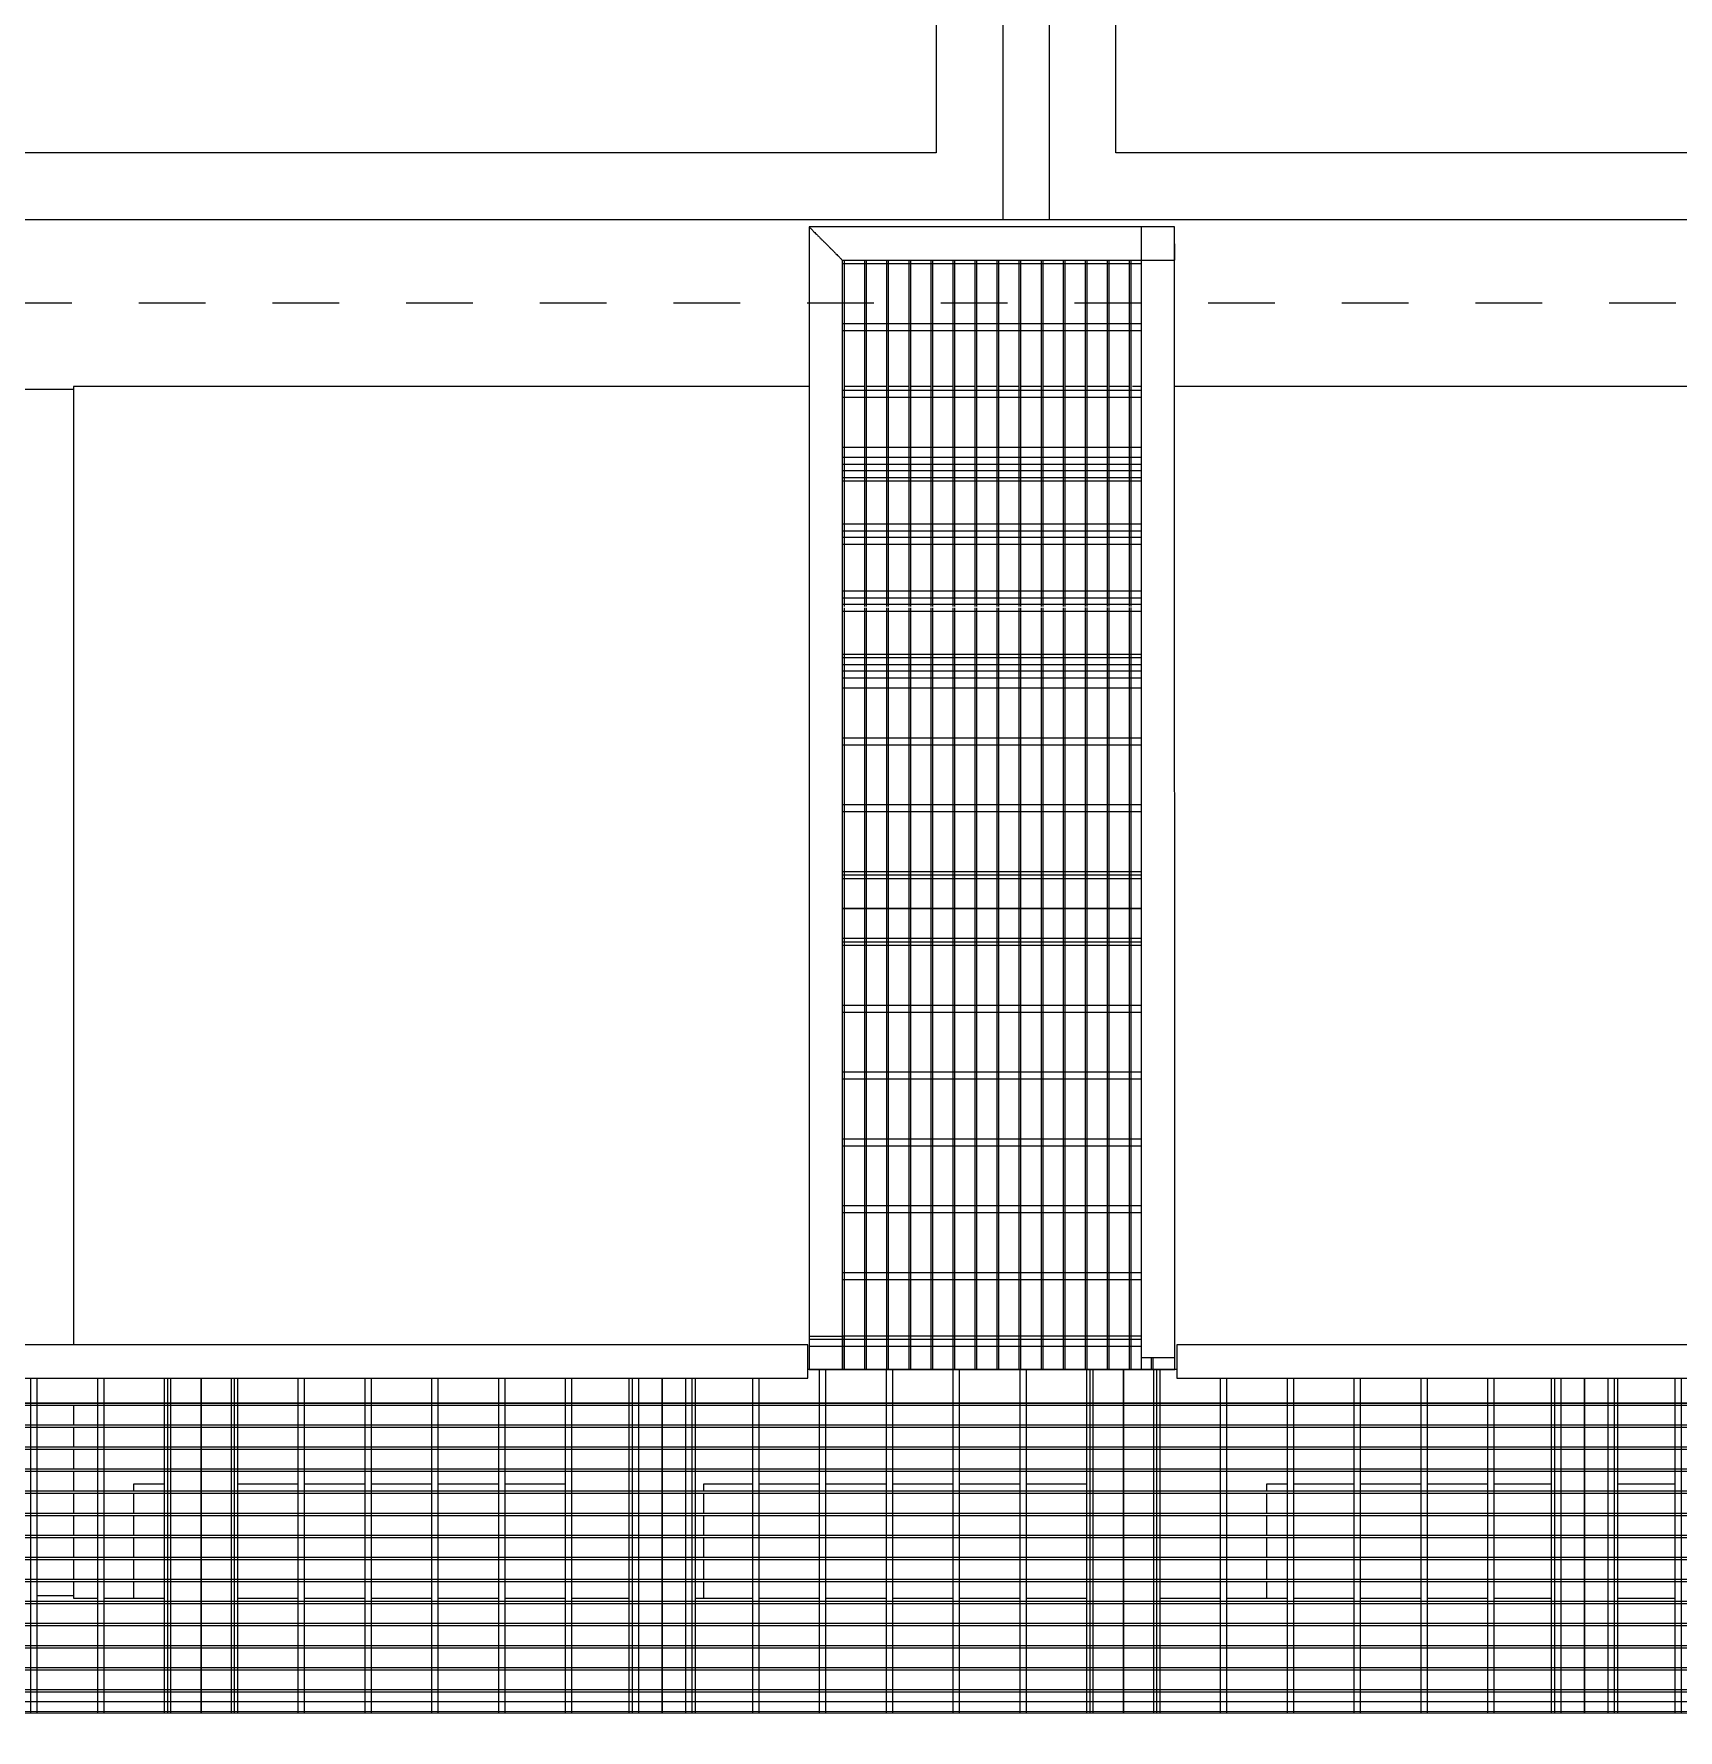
# Model space of a CAD drawing. Header units: metres. Extents: x -43 to 80, y -185 to 8.
# Drawn here: x 38.868 to 41.328, y -134.005 to -131.467 of the extents above; entities that cross this region are included whole.
import ezdxf

# ---------------------------------------------------------------- set-up
doc = ezdxf.new("R2010")
doc.units = ezdxf.units.M
doc.linetypes.add('Grid Line', pattern=[0.022225, 0.0127, -0.003175, 0.003175, -0.003175])
for name, color, linetype, lineweight in [('A-FLOR-HRAL', 7, 'Continuous', 9), ('A-GENM', 7, 'Continuous', 9), ('A-WALL', 7, 'Continuous', 9), ('S-GRID', 7, 'Continuous', 9)]:
    doc.layers.add(name, color=color, linetype=linetype, lineweight=lineweight)

# ---------------------------------------------------------------- blocks, each defined once
blk = doc.blocks.new('M_RVR_Grating - 0_547 x 0_69-V51-N02-ESTANQUE CABECERA')
at = {"layer": 'A-GENM'}
for p, q in [((-0.2235, 0.345), (-0.2609, 0.345)), ((0.2408, 0.345), (-0.2609, 0.345)), ((-0.2235, 0.345), (-0.2235, -0.345)), ((-0.2205, 0.345), (-0.2235, 0.345)), ((-0.2235, -0.345), (-0.2235, 0.345)), ((-0.2205, -0.345), (-0.2205, 0.345)), ((-0.1905, 0.345), (-0.1905, -0.345)), ((-0.1875, 0.345), (-0.1905, 0.345)), ((-0.1875, -0.345), (-0.1875, 0.345)), ((-0.1575, 0.345), (-0.1575, -0.345)), ((-0.1545, 0.345), (-0.1575, 0.345)), ((-0.1545, -0.345), (-0.1545, 0.345)), ((-0.1245, 0.345), (-0.1245, -0.345)), ((-0.1215, 0.345), (-0.1245, 0.345)), ((-0.1215, -0.345), (-0.1215, 0.345)), ((-0.0915, 0.345), (-0.0915, -0.345)), ((-0.0885, 0.345), (-0.0915, 0.345)), ((-0.0885, -0.345), (-0.0885, 0.345)), ((-0.0585, 0.345), (-0.0585, -0.345)), ((-0.0555, 0.345), (-0.0585, 0.345)), ((-0.0555, -0.345), (-0.0555, 0.345)), ((-0.0255, 0.345), (-0.0255, -0.345)), ((-0.0225, 0.345), (-0.0255, 0.345)), ((-0.0225, -0.345), (-0.0225, 0.345)), ((0.0075, 0.345), (0.0075, -0.345)), ((0.0105, 0.345), (0.0075, 0.345)), ((0.0105, -0.345), (0.0105, 0.345)), ((0.0405, 0.345), (0.0405, -0.345)), ((0.0435, 0.345), (0.0405, 0.345)), ((0.0435, -0.345), (0.0435, 0.345)), ((0.0735, 0.345), (0.0735, -0.345)), ((0.0765, 0.345), (0.0735, 0.345)), ((0.0765, -0.345), (0.0765, 0.345)), ((0.1065, 0.345), (0.1065, -0.345)), ((0.1095, 0.345), (0.1065, 0.345)), ((0.1095, -0.345), (0.1095, 0.345)), ((0.1395, 0.345), (0.1395, -0.345)), ((0.1425, 0.345), (0.1395, 0.345)), ((0.1425, -0.345), (0.1425, 0.345)), ((0.1725, 0.345), (0.1725, -0.345)), ((0.1755, 0.345), (0.1725, 0.345)), ((0.1755, -0.345), (0.1755, 0.345)), ((0.2055, 0.345), (0.2055, -0.345)), ((0.2085, 0.345), (0.2055, 0.345)), ((0.2085, -0.345), (0.2085, 0.345)), ((0.2235, 0.345), (0.2235, -0.345)), ((0.2408, 0.345), (0.2235, 0.345)), ((0.2385, 0.345), (0.2385, -0.345)), ((0.2408, 0.345), (0.2385, 0.345)), ((0.2408, 0.3), (-0.2609, 0.3)), ((-0.2609, 0.295), (0.2408, 0.295)), ((-0.2609, 0.29), (0.2408, 0.29)), ((0.2408, 0.2), (-0.2606, 0.2)), ((-0.2606, 0.19), (0.2408, 0.19)), ((0.2408, 0.1), (-0.2606, 0.1)), ((-0.2606, 0.09), (0.2408, 0.09)), ((0.2408, 0), (-0.2606, 0)), ((-0.2606, -0.01), (0.2408, -0.01)), ((0.2408, -0.1), (-0.2606, -0.1)), ((-0.2606, -0.11), (0.2408, -0.11)), ((0.2408, -0.2), (-0.2606, -0.2)), ((-0.2606, -0.21), (0.2408, -0.21)), ((0.2408, -0.295), (-0.2606, -0.295)), ((0.2408, -0.3), (-0.2606, -0.3)), ((-0.2606, -0.31), (0.2408, -0.31)), ((-0.2606, -0.345), (-0.2235, -0.345)), ((-0.2606, -0.345), (0.2408, -0.345)), ((-0.2235, -0.345), (-0.2205, -0.345)), ((-0.1905, -0.345), (-0.1875, -0.345)), ((-0.1575, -0.345), (-0.1545, -0.345)), ((-0.1245, -0.345), (-0.1215, -0.345)), ((-0.0915, -0.345), (-0.0885, -0.345)), ((-0.0585, -0.345), (-0.0555, -0.345)), ((-0.0255, -0.345), (-0.0225, -0.345)), ((0.0075, -0.345), (0.0105, -0.345)), ((0.0405, -0.345), (0.0435, -0.345)), ((0.0735, -0.345), (0.0765, -0.345)), ((0.1065, -0.345), (0.1095, -0.345)), ((0.1395, -0.345), (0.1425, -0.345)), ((0.1725, -0.345), (0.1755, -0.345)), ((0.2055, -0.345), (0.2085, -0.345)), ((0.2235, -0.345), (0.2408, -0.345)), ((0.2385, -0.345), (0.2408, -0.345))]:
    blk.add_line(p, q, dxfattribs=at)
blk = doc.blocks.new('M_RVR_Grating - 0_547 x 0_69-V53-N02-ESTANQUE CABECERA')
at = {"layer": 'A-GENM'}
for p, q in [((-0.2235, 0.345), (-0.2607, 0.345)), ((0.2409, 0.345), (-0.2607, 0.345)), ((-0.2205, 0.345), (-0.2235, 0.345)), ((-0.2235, 0.345), (-0.2235, -0.345)), ((-0.2235, -0.345), (-0.2235, 0.345)), ((-0.2205, -0.345), (-0.2205, 0.345)), ((-0.1875, 0.345), (-0.1905, 0.345)), ((-0.1905, 0.345), (-0.1905, -0.345)), ((-0.1875, -0.345), (-0.1875, 0.345)), ((-0.1545, 0.345), (-0.1575, 0.345)), ((-0.1575, 0.345), (-0.1575, -0.345)), ((-0.1545, -0.345), (-0.1545, 0.345)), ((-0.1215, 0.345), (-0.1245, 0.345)), ((-0.1245, 0.345), (-0.1245, -0.345)), ((-0.1215, -0.345), (-0.1215, 0.345)), ((-0.0885, 0.345), (-0.0915, 0.345)), ((-0.0915, 0.345), (-0.0915, -0.345)), ((-0.0885, -0.345), (-0.0885, 0.345)), ((-0.0555, 0.345), (-0.0585, 0.345)), ((-0.0585, 0.345), (-0.0585, -0.345)), ((-0.0555, -0.345), (-0.0555, 0.345)), ((-0.0225, 0.345), (-0.0255, 0.345)), ((-0.0255, 0.345), (-0.0255, -0.345)), ((-0.0225, -0.345), (-0.0225, 0.345)), ((0.0105, 0.345), (0.0075, 0.345)), ((0.0075, 0.345), (0.0075, -0.345)), ((0.0105, -0.345), (0.0105, 0.345)), ((0.0435, 0.345), (0.0405, 0.345)), ((0.0405, 0.345), (0.0405, -0.345)), ((0.0435, -0.345), (0.0435, 0.345)), ((0.0765, 0.345), (0.0735, 0.345)), ((0.0735, 0.345), (0.0735, -0.345)), ((0.0765, -0.345), (0.0765, 0.345)), ((0.1095, 0.345), (0.1065, 0.345)), ((0.1065, 0.345), (0.1065, -0.345)), ((0.1095, -0.345), (0.1095, 0.345)), ((0.1425, 0.345), (0.1395, 0.345)), ((0.1395, 0.345), (0.1395, -0.345)), ((0.1425, -0.345), (0.1425, 0.345)), ((0.1755, 0.345), (0.1725, 0.345)), ((0.1725, 0.345), (0.1725, -0.345)), ((0.1755, -0.345), (0.1755, 0.345)), ((0.2085, 0.345), (0.2055, 0.345)), ((0.2055, 0.345), (0.2055, -0.345)), ((0.2085, -0.345), (0.2085, 0.345)), ((0.2409, 0.345), (0.2235, 0.345)), ((0.2235, 0.345), (0.2235, -0.345)), ((0.2409, 0.345), (0.2385, 0.345)), ((0.2385, 0.345), (0.2385, -0.345)), ((0.2409, 0.31), (-0.2607, 0.31)), ((-0.2607, 0.3), (0.2409, 0.3)), ((-0.2607, 0.295), (0.2409, 0.295)), ((0.2409, 0.21), (-0.2607, 0.21)), ((-0.2607, 0.2), (0.2409, 0.2)), ((0.2409, 0.11), (-0.2607, 0.11)), ((-0.2607, 0.1), (0.2409, 0.1)), ((0.2408, 0.01), (-0.2608, 0.01)), ((-0.2608, 0), (0.2408, 0)), ((0.2408, -0.09), (-0.2608, -0.09)), ((-0.2608, -0.1), (0.2408, -0.1)), ((0.2408, -0.19), (-0.2608, -0.19)), ((-0.2608, -0.2), (0.2408, -0.2)), ((0.2408, -0.29), (-0.2609, -0.29)), ((0.2408, -0.295), (-0.2609, -0.295)), ((-0.2609, -0.3), (0.2408, -0.3)), ((-0.2609, -0.345), (-0.2235, -0.345)), ((-0.2609, -0.345), (0.2408, -0.345)), ((-0.2235, -0.345), (-0.2205, -0.345)), ((-0.1905, -0.345), (-0.1875, -0.345)), ((-0.1575, -0.345), (-0.1545, -0.345)), ((-0.1245, -0.345), (-0.1215, -0.345)), ((-0.0915, -0.345), (-0.0885, -0.345)), ((-0.0585, -0.345), (-0.0555, -0.345)), ((-0.0255, -0.345), (-0.0225, -0.345)), ((0.0075, -0.345), (0.0105, -0.345)), ((0.0405, -0.345), (0.0435, -0.345)), ((0.0735, -0.345), (0.0765, -0.345)), ((0.1065, -0.345), (0.1095, -0.345)), ((0.1395, -0.345), (0.1425, -0.345)), ((0.1725, -0.345), (0.1755, -0.345)), ((0.2055, -0.345), (0.2085, -0.345)), ((0.2235, -0.345), (0.2408, -0.345)), ((0.2385, -0.345), (0.2408, -0.345))]:
    blk.add_line(p, q, dxfattribs=at)
blk = doc.blocks.new('M_RVR_Grating - 0_547 x 0_69-V54-N02-ESTANQUE CABECERA')
at = {"layer": 'A-GENM'}
for p, q in [((-0.2735, 0.345), (-0.2735, -0.1272)), ((-0.2235, 0.345), (-0.2735, 0.345)), ((0.2409, 0.345), (-0.2735, 0.345)), ((-0.2735, 0.345), (-0.2735, 0.295)), ((-0.2235, 0.345), (-0.2235, -0.345)), ((-0.2205, 0.345), (-0.2235, 0.345)), ((-0.2235, -0.345), (-0.2235, 0.345)), ((-0.2205, -0.345), (-0.2205, 0.345)), ((-0.1905, 0.345), (-0.1905, -0.345)), ((-0.1875, 0.345), (-0.1905, 0.345)), ((-0.1875, -0.345), (-0.1875, 0.345)), ((-0.1575, 0.345), (-0.1575, -0.345)), ((-0.1545, 0.345), (-0.1575, 0.345)), ((-0.1545, -0.345), (-0.1545, 0.345)), ((-0.1245, 0.345), (-0.1245, -0.345)), ((-0.1215, 0.345), (-0.1245, 0.345)), ((-0.1215, -0.345), (-0.1215, 0.345)), ((-0.0915, 0.345), (-0.0915, -0.345)), ((-0.0885, 0.345), (-0.0915, 0.345)), ((-0.0885, -0.345), (-0.0885, 0.345)), ((-0.0585, 0.345), (-0.0585, -0.345)), ((-0.0555, 0.345), (-0.0585, 0.345)), ((-0.0555, -0.345), (-0.0555, 0.345)), ((-0.0255, 0.345), (-0.0255, -0.345)), ((-0.0225, 0.345), (-0.0255, 0.345)), ((-0.0225, -0.345), (-0.0225, 0.345)), ((0.0075, 0.345), (0.0075, -0.345)), ((0.0105, 0.345), (0.0075, 0.345)), ((0.0105, -0.345), (0.0105, 0.345)), ((0.0405, 0.345), (0.0405, -0.345)), ((0.0435, 0.345), (0.0405, 0.345)), ((0.0435, -0.345), (0.0435, 0.345)), ((0.0735, 0.345), (0.0735, -0.345)), ((0.0765, 0.345), (0.0735, 0.345)), ((0.0765, -0.345), (0.0765, 0.345)), ((0.1065, 0.345), (0.1065, -0.345)), ((0.1095, 0.345), (0.1065, 0.345)), ((0.1095, -0.345), (0.1095, 0.345)), ((0.1395, 0.345), (0.1395, -0.345)), ((0.1425, 0.345), (0.1395, 0.345)), ((0.1425, -0.345), (0.1425, 0.345)), ((0.1725, 0.345), (0.1725, -0.345)), ((0.1755, 0.345), (0.1725, 0.345)), ((0.1755, -0.345), (0.1755, 0.345)), ((0.2055, 0.345), (0.2055, -0.345)), ((0.2085, 0.345), (0.2055, 0.345)), ((0.2085, -0.345), (0.2085, 0.345)), ((0.2235, 0.345), (0.2235, -0.345)), ((0.2409, 0.345), (0.2235, 0.345)), ((0.2385, 0.345), (0.2385, -0.345)), ((0.2409, 0.345), (0.2385, 0.345)), ((0.2409, 0.3), (-0.2735, 0.3)), ((-0.2735, 0.295), (0.2409, 0.295)), ((-0.2735, 0.29), (0.2409, 0.29)), ((0.2409, 0.2), (-0.2735, 0.2)), ((-0.2735, 0.19), (0.2409, 0.19)), ((0.2409, 0.1), (-0.2735, 0.1)), ((-0.2735, 0.09), (0.2409, 0.09)), ((0.2409, 0), (-0.2735, 0)), ((-0.2735, -0.01), (0.2409, -0.01)), ((0.2409, -0.1), (-0.2735, -0.1)), ((-0.2735, -0.11), (0.2409, -0.11)), ((0.2409, -0.2), (-0.2606, -0.2)), ((-0.2606, -0.21), (0.2409, -0.21)), ((0.2409, -0.295), (-0.2606, -0.295)), ((0.2409, -0.3), (-0.2606, -0.3)), ((-0.2606, -0.31), (0.2409, -0.31)), ((-0.2607, -0.345), (-0.2235, -0.345)), ((-0.2607, -0.345), (0.2409, -0.345)), ((-0.2235, -0.345), (-0.2205, -0.345)), ((-0.1905, -0.345), (-0.1875, -0.345)), ((-0.1575, -0.345), (-0.1545, -0.345)), ((-0.1245, -0.345), (-0.1215, -0.345)), ((-0.0915, -0.345), (-0.0885, -0.345)), ((-0.0585, -0.345), (-0.0555, -0.345)), ((-0.0255, -0.345), (-0.0225, -0.345)), ((0.0075, -0.345), (0.0105, -0.345)), ((0.0405, -0.345), (0.0435, -0.345)), ((0.0735, -0.345), (0.0765, -0.345)), ((0.1065, -0.345), (0.1095, -0.345)), ((0.1395, -0.345), (0.1425, -0.345)), ((0.1725, -0.345), (0.1755, -0.345)), ((0.2055, -0.345), (0.2085, -0.345)), ((0.2235, -0.345), (0.2409, -0.345)), ((0.2385, -0.345), (0.2409, -0.345))]:
    blk.add_line(p, q, dxfattribs=at)
blk = doc.blocks.new('M_RVR_Grating - 0_547 x 0_69-V59-N02-ESTANQUE CABECERA')
at = {"layer": 'A-GENM'}
for p, q in [((-0.2235, 0.345), (-0.2606, 0.345)), ((0.241, 0.345), (-0.2606, 0.345)), ((-0.2235, 0.345), (-0.2235, -0.345)), ((-0.2205, 0.345), (-0.2235, 0.345)), ((-0.2235, -0.345), (-0.2235, 0.345)), ((-0.2205, -0.345), (-0.2205, 0.345)), ((-0.1905, 0.345), (-0.1905, -0.345)), ((-0.1875, 0.345), (-0.1905, 0.345)), ((-0.1875, -0.345), (-0.1875, 0.345)), ((-0.1575, 0.345), (-0.1575, -0.345)), ((-0.1545, 0.345), (-0.1575, 0.345)), ((-0.1545, -0.345), (-0.1545, 0.345)), ((-0.1245, 0.345), (-0.1245, -0.345)), ((-0.1215, 0.345), (-0.1245, 0.345)), ((-0.1215, -0.345), (-0.1215, 0.345)), ((-0.0915, 0.345), (-0.0915, -0.345)), ((-0.0885, 0.345), (-0.0915, 0.345)), ((-0.0885, -0.345), (-0.0885, 0.345)), ((-0.0585, 0.345), (-0.0585, -0.345)), ((-0.0555, 0.345), (-0.0585, 0.345)), ((-0.0555, -0.345), (-0.0555, 0.345)), ((-0.0255, 0.345), (-0.0255, -0.345)), ((-0.0225, 0.345), (-0.0255, 0.345)), ((-0.0225, -0.345), (-0.0225, 0.345)), ((0.0075, 0.345), (0.0075, -0.345)), ((0.0105, 0.345), (0.0075, 0.345)), ((0.0105, -0.345), (0.0105, 0.345)), ((0.0405, 0.345), (0.0405, -0.345)), ((0.0435, 0.345), (0.0405, 0.345)), ((0.0435, -0.345), (0.0435, 0.345)), ((0.0735, 0.345), (0.0735, -0.345)), ((0.0765, 0.345), (0.0735, 0.345)), ((0.0765, -0.345), (0.0765, 0.345)), ((0.1065, 0.345), (0.1065, -0.345)), ((0.1095, 0.345), (0.1065, 0.345)), ((0.1095, -0.345), (0.1095, 0.345)), ((0.1395, 0.345), (0.1395, -0.345)), ((0.1425, 0.345), (0.1395, 0.345)), ((0.1425, -0.345), (0.1425, 0.345)), ((0.1725, 0.345), (0.1725, -0.345)), ((0.1755, 0.345), (0.1725, 0.345)), ((0.1755, -0.345), (0.1755, 0.345)), ((0.2055, 0.345), (0.2055, -0.345)), ((0.2085, 0.345), (0.2055, 0.345)), ((0.2085, -0.345), (0.2085, 0.345)), ((0.2235, 0.345), (0.2235, -0.345)), ((0.241, 0.345), (0.2235, 0.345)), ((0.2385, 0.345), (0.2385, -0.345)), ((0.241, 0.345), (0.2385, 0.345)), ((0.241, 0.3), (-0.2606, 0.3)), ((-0.2606, 0.295), (0.241, 0.295)), ((-0.2606, 0.29), (0.241, 0.29)), ((0.241, 0.2), (-0.2606, 0.2)), ((-0.2606, 0.19), (0.241, 0.19)), ((0.241, 0.1), (-0.2606, 0.1)), ((-0.2606, 0.09), (0.241, 0.09)), ((0.241, 0), (-0.2606, 0)), ((-0.2606, -0.01), (0.241, -0.01)), ((0.241, -0.1), (-0.2606, -0.1)), ((-0.2606, -0.11), (0.241, -0.11)), ((0.241, -0.2), (-0.2606, -0.2)), ((-0.2606, -0.21), (0.241, -0.21)), ((0.241, -0.295), (-0.2606, -0.295)), ((0.241, -0.3), (-0.2606, -0.3)), ((-0.2606, -0.31), (0.241, -0.31)), ((-0.2606, -0.345), (-0.2235, -0.345)), ((-0.2606, -0.345), (0.241, -0.345)), ((-0.2235, -0.345), (-0.2205, -0.345)), ((-0.1905, -0.345), (-0.1875, -0.345)), ((-0.1575, -0.345), (-0.1545, -0.345)), ((-0.1245, -0.345), (-0.1215, -0.345)), ((-0.0915, -0.345), (-0.0885, -0.345)), ((-0.0585, -0.345), (-0.0555, -0.345)), ((-0.0255, -0.345), (-0.0225, -0.345)), ((0.0075, -0.345), (0.0105, -0.345)), ((0.0405, -0.345), (0.0435, -0.345)), ((0.0735, -0.345), (0.0765, -0.345)), ((0.1065, -0.345), (0.1095, -0.345)), ((0.1395, -0.345), (0.1425, -0.345)), ((0.1725, -0.345), (0.1755, -0.345)), ((0.2055, -0.345), (0.2085, -0.345)), ((0.2235, -0.345), (0.241, -0.345)), ((0.2385, -0.345), (0.241, -0.345))]:
    blk.add_line(p, q, dxfattribs=at)
blk = doc.blocks.new('M_RVR_Grating - 0_547 x 0_69-V60-N02-ESTANQUE CABECERA')
at = {"layer": 'A-GENM'}
for p, q in [((-0.2235, 0.345), (-0.2606, 0.345)), ((0.241, 0.345), (-0.2606, 0.345)), ((-0.2205, 0.345), (-0.2235, 0.345)), ((-0.2235, 0.345), (-0.2235, -0.345)), ((-0.2235, -0.345), (-0.2235, 0.345)), ((-0.2205, -0.345), (-0.2205, 0.345)), ((-0.1875, 0.345), (-0.1905, 0.345)), ((-0.1905, 0.345), (-0.1905, -0.345)), ((-0.1875, -0.345), (-0.1875, 0.345)), ((-0.1545, 0.345), (-0.1575, 0.345)), ((-0.1575, 0.345), (-0.1575, -0.345)), ((-0.1545, -0.345), (-0.1545, 0.345)), ((-0.1215, 0.345), (-0.1245, 0.345)), ((-0.1245, 0.345), (-0.1245, -0.345)), ((-0.1215, -0.345), (-0.1215, 0.345)), ((-0.0885, 0.345), (-0.0915, 0.345)), ((-0.0915, 0.345), (-0.0915, -0.345)), ((-0.0885, -0.345), (-0.0885, 0.345)), ((-0.0555, 0.345), (-0.0585, 0.345)), ((-0.0585, 0.345), (-0.0585, -0.345)), ((-0.0555, -0.345), (-0.0555, 0.345)), ((-0.0225, 0.345), (-0.0255, 0.345)), ((-0.0255, 0.345), (-0.0255, -0.345)), ((-0.0225, -0.345), (-0.0225, 0.345)), ((0.0105, 0.345), (0.0075, 0.345)), ((0.0075, 0.345), (0.0075, -0.345)), ((0.0105, -0.345), (0.0105, 0.345)), ((0.0435, 0.345), (0.0405, 0.345)), ((0.0405, 0.345), (0.0405, -0.345)), ((0.0435, -0.345), (0.0435, 0.345)), ((0.0765, 0.345), (0.0735, 0.345)), ((0.0735, 0.345), (0.0735, -0.345)), ((0.0765, -0.345), (0.0765, 0.345)), ((0.1095, 0.345), (0.1065, 0.345)), ((0.1065, 0.345), (0.1065, -0.345)), ((0.1095, -0.345), (0.1095, 0.345)), ((0.1425, 0.345), (0.1395, 0.345)), ((0.1395, 0.345), (0.1395, -0.345)), ((0.1425, -0.345), (0.1425, 0.345)), ((0.1755, 0.345), (0.1725, 0.345)), ((0.1725, 0.345), (0.1725, -0.345)), ((0.1755, -0.345), (0.1755, 0.345)), ((0.2085, 0.345), (0.2055, 0.345)), ((0.2055, 0.345), (0.2055, -0.345)), ((0.2085, -0.345), (0.2085, 0.345)), ((0.241, 0.345), (0.2235, 0.345)), ((0.2235, 0.345), (0.2235, -0.345)), ((0.241, 0.345), (0.2385, 0.345)), ((0.2385, 0.345), (0.2385, -0.345)), ((0.241, 0.31), (-0.2606, 0.31)), ((-0.2606, 0.3), (0.241, 0.3)), ((-0.2606, 0.295), (0.241, 0.295)), ((0.241, 0.21), (-0.2606, 0.21)), ((-0.2606, 0.2), (0.241, 0.2)), ((0.2409, 0.11), (-0.2606, 0.11)), ((-0.2606, 0.1), (0.2409, 0.1)), ((0.2409, 0.01), (-0.2606, 0.01)), ((-0.2606, 0), (0.2409, 0)), ((0.2409, -0.09), (-0.2606, -0.09)), ((-0.2606, -0.1), (0.2409, -0.1)), ((0.2409, -0.19), (-0.2606, -0.19)), ((-0.2606, -0.2), (0.2409, -0.2)), ((-0.2735, -0.265), (-0.2735, -0.345)), ((0.2409, -0.29), (-0.2735, -0.29)), ((0.2409, -0.295), (-0.2735, -0.295)), ((-0.2735, -0.295), (-0.2735, -0.345)), ((-0.2735, -0.3), (0.2409, -0.3)), ((-0.2735, -0.345), (-0.2235, -0.345)), ((-0.2735, -0.345), (0.2409, -0.345)), ((-0.2235, -0.345), (-0.2205, -0.345)), ((-0.1905, -0.345), (-0.1875, -0.345)), ((-0.1575, -0.345), (-0.1545, -0.345)), ((-0.1245, -0.345), (-0.1215, -0.345)), ((-0.0915, -0.345), (-0.0885, -0.345)), ((-0.0585, -0.345), (-0.0555, -0.345)), ((-0.0255, -0.345), (-0.0225, -0.345)), ((0.0075, -0.345), (0.0105, -0.345)), ((0.0405, -0.345), (0.0435, -0.345)), ((0.0735, -0.345), (0.0765, -0.345)), ((0.1065, -0.345), (0.1095, -0.345)), ((0.1395, -0.345), (0.1425, -0.345)), ((0.1725, -0.345), (0.1755, -0.345)), ((0.2055, -0.345), (0.2085, -0.345)), ((0.2235, -0.345), (0.2409, -0.345)), ((0.2385, -0.345), (0.2409, -0.345))]:
    blk.add_line(p, q, dxfattribs=at)
blk = doc.blocks.new('Railing - Railing-2175300-N02-ESTANQUE CABECERA')
at = {"layer": 'A-FLOR-HRAL'}
blk.add_line((-53.504, -123.2001), (-65.2191, -117.0933), dxfattribs=at)
blk = doc.blocks.new('M_Equipo superior area bomba - M_Equipo superior area bomba-2180695-N02-ESTANQUE CABECERA')
at = {"layer": 'A-GENM'}
for p, q in [((0, 3.9822), (0, 0)), ((3.71, 0), (3.71, 3.9822)), ((0.1, 0.1), (0.1, 3.8822)), ((3.61, 3.8822), (3.61, 0.1)), ((3.61, 0.1), (0.1, 0.1))]:
    blk.add_line(p, q, dxfattribs=at)
blk = doc.blocks.new('M_RVR_Grating - 0_547 x 0_69-V73-N02-ESTANQUE CABECERA')
at = {"layer": 'A-GENM'}
for p, q in [((-0.2205, 0.345), (-0.2235, 0.345)), ((0.2238, 0.345), (-0.2235, 0.345)), ((-0.2205, -0.345), (-0.2205, 0.345)), ((-0.1905, 0.345), (-0.1905, -0.345)), ((-0.1875, 0.345), (-0.1905, 0.345)), ((-0.1875, -0.345), (-0.1875, 0.345)), ((-0.1575, 0.345), (-0.1575, -0.345)), ((-0.1545, 0.345), (-0.1575, 0.345)), ((-0.1545, -0.345), (-0.1545, 0.345)), ((-0.1245, 0.345), (-0.1245, -0.345)), ((-0.1215, 0.345), (-0.1245, 0.345)), ((-0.1215, -0.345), (-0.1215, 0.345)), ((-0.0915, 0.345), (-0.0915, -0.345)), ((-0.0885, 0.345), (-0.0915, 0.345)), ((-0.0885, -0.345), (-0.0885, 0.345)), ((-0.0585, 0.345), (-0.0585, -0.345)), ((-0.0555, 0.345), (-0.0585, 0.345)), ((-0.0555, -0.345), (-0.0555, 0.345)), ((-0.0255, 0.345), (-0.0255, -0.345)), ((-0.0225, 0.345), (-0.0255, 0.345)), ((-0.0225, -0.345), (-0.0225, 0.345)), ((0.0075, 0.345), (0.0075, -0.345)), ((0.0105, 0.345), (0.0075, 0.345)), ((0.0105, -0.345), (0.0105, 0.345)), ((0.0405, 0.345), (0.0405, -0.345)), ((0.0435, 0.345), (0.0405, 0.345)), ((0.0435, -0.345), (0.0435, 0.345)), ((0.0735, 0.345), (0.0735, -0.345)), ((0.0765, 0.345), (0.0735, 0.345)), ((0.0765, -0.345), (0.0765, 0.345)), ((0.1065, 0.345), (0.1065, -0.345)), ((0.1095, 0.345), (0.1065, 0.345)), ((0.1095, -0.345), (0.1095, 0.345)), ((0.1395, 0.345), (0.1395, -0.345)), ((0.1425, 0.345), (0.1395, 0.345)), ((0.1425, -0.345), (0.1425, 0.345)), ((0.1725, 0.345), (0.1725, -0.345)), ((0.1755, 0.345), (0.1725, 0.345)), ((0.1755, -0.345), (0.1755, 0.345)), ((0.2055, 0.345), (0.2055, -0.345)), ((0.2085, 0.345), (0.2055, 0.345)), ((0.2085, -0.345), (0.2085, 0.345)), ((0.2238, 0.3), (-0.2235, 0.3)), ((-0.2235, 0.295), (0.2238, 0.295)), ((-0.2235, 0.29), (0.2238, 0.29)), ((0.2238, 0.2), (-0.2235, 0.2)), ((-0.2235, 0.19), (0.2238, 0.19)), ((0.2237, 0.1), (-0.2235, 0.1)), ((-0.2235, 0.09), (0.2237, 0.09)), ((0.2237, 0), (-0.2235, 0)), ((-0.2235, -0.01), (0.2237, -0.01)), ((0.2236, -0.1), (-0.2235, -0.1)), ((-0.2235, -0.11), (0.2236, -0.11)), ((0.2236, -0.2), (-0.2235, -0.2)), ((-0.2235, -0.21), (0.2236, -0.21)), ((-0.2735, -0.295), (-0.2735, -0.345)), ((-0.2735, -0.295), (-0.2735, -0.345)), ((0.2235, -0.3), (-0.2735, -0.3)), ((-0.2235, -0.295), (-0.2235, -0.345)), ((-0.2235, -0.345), (-0.2235, -0.295)), ((0.2235, -0.295), (-0.2235, -0.295)), ((-0.2735, -0.31), (0.2235, -0.31)), ((0.2235, -0.3267), (0.2235, -0.345)), ((0.2385, -0.3267), (0.2385, -0.345)), ((0.2415, -0.345), (0.2415, -0.3267)), ((0.2735, -0.345), (0.2735, -0.3267)), ((0.2735, -0.345), (0.2735, -0.3267)), ((-0.2735, -0.345), (-0.2235, -0.345)), ((-0.2735, -0.345), (0.2735, -0.345)), ((-0.2235, -0.345), (-0.2205, -0.345)), ((-0.1905, -0.345), (-0.1875, -0.345)), ((-0.1575, -0.345), (-0.1545, -0.345)), ((-0.1245, -0.345), (-0.1215, -0.345)), ((-0.0915, -0.345), (-0.0885, -0.345)), ((-0.0585, -0.345), (-0.0555, -0.345)), ((-0.0255, -0.345), (-0.0225, -0.345)), ((0.0075, -0.345), (0.0105, -0.345)), ((0.0405, -0.345), (0.0435, -0.345)), ((0.0735, -0.345), (0.0765, -0.345)), ((0.1065, -0.345), (0.1095, -0.345)), ((0.1395, -0.345), (0.1425, -0.345)), ((0.1725, -0.345), (0.1755, -0.345)), ((0.2055, -0.345), (0.2085, -0.345)), ((0.2235, -0.345), (0.2735, -0.345)), ((0.2385, -0.345), (0.2415, -0.345))]:
    blk.add_line(p, q, dxfattribs=at)
blk = doc.blocks.new('M_RVR_Grating - 0_547 x 0_69-V74-N02-ESTANQUE CABECERA')
at = {"layer": 'A-GENM'}
for p, q in [((0.2235, 0.345), (-0.2236, 0.345)), ((-0.2205, 0.345), (-0.2235, 0.345)), ((-0.2205, 0.1067), (-0.2205, 0.345)), ((-0.1875, 0.345), (-0.1905, 0.345)), ((-0.1905, 0.345), (-0.1905, 0.1067)), ((-0.1875, 0.1067), (-0.1875, 0.345)), ((-0.1545, 0.345), (-0.1575, 0.345)), ((-0.1575, 0.345), (-0.1575, 0.1067)), ((-0.1545, 0.1067), (-0.1545, 0.345)), ((-0.1215, 0.345), (-0.1245, 0.345)), ((-0.1245, 0.345), (-0.1245, 0.1067)), ((-0.1215, 0.1067), (-0.1215, 0.345)), ((-0.0885, 0.345), (-0.0915, 0.345)), ((-0.0915, 0.345), (-0.0915, 0.1067)), ((-0.0885, 0.1067), (-0.0885, 0.345)), ((-0.0555, 0.345), (-0.0585, 0.345)), ((-0.0585, 0.345), (-0.0585, 0.1067)), ((-0.0555, 0.1067), (-0.0555, 0.345)), ((-0.0225, 0.345), (-0.0255, 0.345)), ((-0.0255, 0.345), (-0.0255, 0.1067)), ((-0.0225, 0.1067), (-0.0225, 0.345)), ((0.0105, 0.345), (0.0075, 0.345)), ((0.0075, 0.345), (0.0075, 0.1067)), ((0.0105, 0.1067), (0.0105, 0.345)), ((0.0435, 0.345), (0.0405, 0.345)), ((0.0405, 0.345), (0.0405, 0.1067)), ((0.0435, 0.1067), (0.0435, 0.345)), ((0.0765, 0.345), (0.0735, 0.345)), ((0.0735, 0.345), (0.0735, 0.1067)), ((0.0765, 0.1067), (0.0765, 0.345)), ((0.1095, 0.345), (0.1065, 0.345)), ((0.1065, 0.345), (0.1065, 0.1067)), ((0.1095, 0.1067), (0.1095, 0.345)), ((0.1425, 0.345), (0.1395, 0.345)), ((0.1395, 0.345), (0.1395, 0.1067)), ((0.1425, 0.1067), (0.1425, 0.345)), ((0.1755, 0.345), (0.1725, 0.345)), ((0.1725, 0.345), (0.1725, 0.1067)), ((0.1755, 0.1067), (0.1755, 0.345)), ((0.2085, 0.345), (0.2055, 0.345)), ((0.2055, 0.345), (0.2055, 0.1067)), ((0.2085, 0.1067), (0.2085, 0.345)), ((0.2235, 0.31), (-0.2237, 0.31)), ((-0.2237, 0.3), (0.2235, 0.3)), ((-0.2237, 0.295), (0.2235, 0.295)), ((0.2235, 0.21), (-0.2237, 0.21)), ((-0.2237, 0.2), (0.2235, 0.2)), ((0.2235, 0.11), (-0.2238, 0.11)), ((-0.2205, -0.345), (-0.2205, 0.105)), ((-0.1905, 0.105), (-0.1905, -0.345)), ((-0.1875, -0.345), (-0.1875, 0.105)), ((-0.1575, 0.105), (-0.1575, -0.345)), ((-0.1545, -0.345), (-0.1545, 0.105)), ((-0.1245, 0.105), (-0.1245, -0.345)), ((-0.1215, -0.345), (-0.1215, 0.105)), ((-0.0915, 0.105), (-0.0915, -0.345)), ((-0.0885, -0.345), (-0.0885, 0.105)), ((-0.0585, 0.105), (-0.0585, -0.345)), ((-0.0555, -0.345), (-0.0555, 0.105)), ((-0.0255, 0.105), (-0.0255, -0.345)), ((-0.0225, -0.345), (-0.0225, 0.105)), ((0.0075, 0.105), (0.0075, -0.345)), ((0.0105, -0.345), (0.0105, 0.105)), ((0.0405, 0.105), (0.0405, -0.345)), ((0.0435, -0.345), (0.0435, 0.105)), ((0.0735, 0.105), (0.0735, -0.345)), ((0.0765, -0.345), (0.0765, 0.105)), ((0.1065, 0.105), (0.1065, -0.345)), ((0.1095, -0.345), (0.1095, 0.105)), ((0.1395, 0.1053), (0.1395, -0.345)), ((0.1425, -0.345), (0.1425, 0.1053)), ((0.1725, 0.1052), (0.1725, -0.345)), ((0.1755, -0.345), (0.1755, 0.1052)), ((0.2055, 0.1052), (0.2055, -0.345)), ((0.2085, -0.345), (0.2085, 0.1052)), ((-0.2238, 0.1), (0.2235, 0.1)), ((0.2235, 0.01), (-0.2238, 0.01)), ((-0.2238, 0), (0.2235, 0)), ((0.2235, -0.09), (-0.2235, -0.09)), ((-0.2235, -0.1), (0.2235, -0.1)), ((0.2235, -0.19), (-0.2235, -0.19)), ((-0.2235, -0.2), (0.2235, -0.2)), ((0.2235, -0.29), (-0.2235, -0.29)), ((0.2235, -0.295), (-0.2235, -0.295)), ((-0.2235, -0.3), (0.2235, -0.3)), ((-0.2235, -0.345), (-0.2205, -0.345)), ((-0.2235, -0.345), (0.2238, -0.345)), ((-0.1905, -0.345), (-0.1875, -0.345)), ((-0.1575, -0.345), (-0.1545, -0.345)), ((-0.1245, -0.345), (-0.1215, -0.345)), ((-0.0915, -0.345), (-0.0885, -0.345)), ((-0.0585, -0.345), (-0.0555, -0.345)), ((-0.0255, -0.345), (-0.0225, -0.345)), ((0.0075, -0.345), (0.0105, -0.345)), ((0.0405, -0.345), (0.0435, -0.345)), ((0.0735, -0.345), (0.0765, -0.345)), ((0.1065, -0.345), (0.1095, -0.345)), ((0.1395, -0.345), (0.1425, -0.345)), ((0.1725, -0.345), (0.1755, -0.345)), ((0.2055, -0.345), (0.2085, -0.345))]:
    blk.add_line(p, q, dxfattribs=at)
blk = doc.blocks.new('M_RVR_Grating - 0_547 x 0_69-V75-N02-ESTANQUE CABECERA')
at = {"layer": 'A-GENM'}
for p, q in [((-0.2235, 0.29), (0.2235, 0.29)), ((-0.2205, -0.2233), (-0.2205, 0.295)), ((-0.1905, 0.2951), (-0.1905, -0.2233)), ((-0.1875, -0.2233), (-0.1875, 0.2951)), ((-0.1575, 0.2951), (-0.1575, -0.2233)), ((-0.1545, -0.2233), (-0.1545, 0.2951)), ((-0.1245, 0.295), (-0.1245, -0.2233)), ((-0.1215, -0.2233), (-0.1215, 0.295)), ((-0.0915, 0.295), (-0.0915, -0.2233)), ((-0.0885, -0.2233), (-0.0885, 0.295)), ((-0.0585, 0.295), (-0.0585, -0.2233)), ((-0.0555, -0.2233), (-0.0555, 0.295)), ((-0.0255, 0.295), (-0.0255, -0.2233)), ((-0.0225, -0.2233), (-0.0225, 0.295)), ((0.0075, 0.295), (0.0075, -0.2233)), ((0.0105, -0.2233), (0.0105, 0.295)), ((0.0405, 0.295), (0.0405, -0.2233)), ((0.0435, -0.2233), (0.0435, 0.295)), ((0.0735, 0.295), (0.0735, -0.2233)), ((0.0765, -0.2233), (0.0765, 0.295)), ((0.1065, 0.295), (0.1065, -0.2233)), ((0.1095, -0.2233), (0.1095, 0.295)), ((0.1395, 0.295), (0.1395, -0.2233)), ((0.1425, -0.2233), (0.1425, 0.295)), ((0.1725, 0.295), (0.1725, -0.2233)), ((0.1755, -0.2233), (0.1755, 0.295)), ((0.2055, 0.295), (0.2055, -0.2233)), ((0.2085, -0.2233), (0.2085, 0.295)), ((0.2235, 0.2), (-0.2236, 0.2)), ((-0.2236, 0.19), (0.2235, 0.19)), ((0.2235, 0.1), (-0.2236, 0.1)), ((-0.2236, 0.09), (0.2235, 0.09)), ((0.2235, 0), (-0.2237, 0)), ((-0.2237, -0.01), (0.2235, -0.01)), ((0.2235, -0.1), (-0.2237, -0.1)), ((-0.2237, -0.11), (0.2235, -0.11)), ((0.2235, -0.2), (-0.2238, -0.2)), ((-0.2238, -0.21), (0.2235, -0.21)), ((-0.2205, -0.345), (-0.2205, -0.225)), ((-0.1905, -0.225), (-0.1905, -0.345)), ((-0.1875, -0.345), (-0.1875, -0.225)), ((-0.1575, -0.225), (-0.1575, -0.345)), ((-0.1545, -0.345), (-0.1545, -0.225)), ((-0.1245, -0.225), (-0.1245, -0.345)), ((-0.1215, -0.345), (-0.1215, -0.225)), ((-0.0915, -0.225), (-0.0915, -0.345)), ((-0.0885, -0.345), (-0.0885, -0.225)), ((-0.0585, -0.225), (-0.0585, -0.345)), ((-0.0555, -0.345), (-0.0555, -0.225)), ((-0.0255, -0.225), (-0.0255, -0.345)), ((-0.0225, -0.345), (-0.0225, -0.225)), ((0.0075, -0.225), (0.0075, -0.345)), ((0.0105, -0.345), (0.0105, -0.225)), ((0.0405, -0.225), (0.0405, -0.345)), ((0.0435, -0.345), (0.0435, -0.225)), ((0.0735, -0.225), (0.0735, -0.345)), ((0.0765, -0.345), (0.0765, -0.225)), ((0.1065, -0.225), (0.1065, -0.345)), ((0.1095, -0.345), (0.1095, -0.225)), ((0.1395, -0.2247), (0.1395, -0.345)), ((0.1425, -0.345), (0.1425, -0.2247)), ((0.1725, -0.2248), (0.1725, -0.345)), ((0.1755, -0.345), (0.1755, -0.2248)), ((0.2055, -0.2248), (0.2055, -0.345)), ((0.2085, -0.345), (0.2085, -0.2248)), ((0.2235, -0.295), (-0.2238, -0.295)), ((0.2235, -0.3), (-0.2238, -0.3)), ((-0.2238, -0.31), (0.2235, -0.31)), ((-0.2238, -0.345), (0.2235, -0.345)), ((-0.2235, -0.345), (-0.2205, -0.345)), ((-0.1905, -0.345), (-0.1875, -0.345)), ((-0.1575, -0.345), (-0.1545, -0.345)), ((-0.1245, -0.345), (-0.1215, -0.345)), ((-0.0915, -0.345), (-0.0885, -0.345)), ((-0.0585, -0.345), (-0.0555, -0.345)), ((-0.0255, -0.345), (-0.0225, -0.345)), ((0.0075, -0.345), (0.0105, -0.345)), ((0.0405, -0.345), (0.0435, -0.345)), ((0.0735, -0.345), (0.0765, -0.345)), ((0.1065, -0.345), (0.1095, -0.345)), ((0.1395, -0.345), (0.1425, -0.345)), ((0.1725, -0.345), (0.1755, -0.345)), ((0.2055, -0.345), (0.2085, -0.345))]:
    blk.add_line(p, q, dxfattribs=at)
blk = doc.blocks.new('Railing - Railing-2187990-N02-ESTANQUE CABECERA')
at = {"layer": 'A-FLOR-HRAL'}
for p, q in [((-64.9643, -116.6044), (-64.9688, -116.6132)), ((-62.7936, -117.7359), (-64.9643, -116.6044)), ((-64.9163, -116.6858), (-62.8167, -117.7803)), ((-62.8167, -117.7803), (-62.7936, -117.7359))]:
    blk.add_line(p, q, dxfattribs=at)
blk = doc.blocks.new('Railing - Railing-2188015-N02-ESTANQUE CABECERA')
at = {"layer": 'A-FLOR-HRAL'}
for p, q in [((-62.304, -117.9912), (-62.3271, -118.0355)), ((-59.439, -119.4846), (-62.304, -117.9912)), ((-62.3271, -118.0355), (-59.4621, -119.5289))]:
    blk.add_line(p, q, dxfattribs=at)
blk = doc.blocks.new('Railing - Railing-2188169-N02-ESTANQUE CABECERA')
at = {"layer": 'A-FLOR-HRAL'}
for p, q in [((-62.0185, -116.2534), (-62.7859, -117.7254)), ((-61.5335, -116.5062), (-62.0185, -116.2534)), ((-62.7415, -117.7485), (-61.9973, -116.3209)), ((-61.9973, -116.3209), (-61.5566, -116.5506)), ((-61.5566, -116.5506), (-61.5335, -116.5062)), ((-62.7859, -117.7254), (-62.7415, -117.7485))]:
    blk.add_line(p, q, dxfattribs=at)
blk.add_open_spline([(-62.0185, -116.2534), (-62.0185, -116.2534), (-62.0184, -116.254), (-62.0178, -116.2559), (-62.0171, -116.2578), (-62.0165, -116.2599), (-62.0159, -116.2618), (-62.0153, -116.2638), (-62.0144, -116.2665), (-62.0134, -116.2696), (-62.0126, -116.2722), (-62.012, -116.2742), (-62.0113, -116.2763), (-62.0107, -116.2784), (-62.01, -116.2805), (-62.0093, -116.2827), (-62.0086, -116.2849), (-62.0079, -116.2871), (-62.0072, -116.2893), (-62.0065, -116.2915), (-62.0058, -116.2937), (-62.0052, -116.2959), (-62.0045, -116.298), (-62.0039, -116.3), (-62.0032, -116.3021), (-62.0026, -116.304), (-62.002, -116.3059), (-62.0013, -116.3083), (-62.0006, -116.3105), (-61.9999, -116.3125), (-61.9994, -116.3144), (-61.9987, -116.3164), (-61.9981, -116.3184), (-61.9975, -116.3203), (-61.9973, -116.3209), (-61.9973, -116.3209)], degree=3, knots=[0, 0, 0, 0, 0.083333, 0.125, 0.166667, 0.208333, 0.229167, 0.25, 0.291667, 0.333333, 0.354167, 0.375, 0.395833, 0.416667, 0.4375, 0.458333, 0.479167, 0.5, 0.520833, 0.541667, 0.5625, 0.583333, 0.604167, 0.625, 0.645833, 0.666667, 0.6875, 0.708333, 0.75, 0.770833, 0.791667, 0.833333, 0.875, 0.916667, 1, 1, 1, 1], dxfattribs=at)
blk = doc.blocks.new('Railing - Railing-2188227-N02-ESTANQUE CABECERA')
at = {"layer": 'A-FLOR-HRAL'}
for p, q in [((-61.5778, -116.4831), (-62.3598, -117.9832)), ((-61.5335, -116.5062), (-61.5778, -116.4831)), ((-62.3154, -118.0064), (-61.5335, -116.5062)), ((-62.3598, -117.9832), (-62.3154, -118.0064))]:
    blk.add_line(p, q, dxfattribs=at)

msp = doc.modelspace()

# ---------------------------------------------------------------- linework, layer by layer
at = {"layer": 'A-GENM'}
for p, q in [((39.0641, -133.6372), (39.0173, -133.6372)), ((39.0173, -133.6372), (39.0173, -133.6477)), ((39.2641, -133.6372), (39.1723, -133.6372)), ((39.3641, -133.6372), (39.2723, -133.6372)), ((39.4641, -133.6372), (39.3723, -133.6372)), ((39.5641, -133.6372), (39.4723, -133.6372)), ((39.6641, -133.6372), (39.5723, -133.6372)), ((39.9441, -133.6372), (39.8698, -133.6372)), ((39.8698, -133.6372), (39.8698, -133.6477)), ((40.0441, -133.6372), (39.9523, -133.6372)), ((40.1441, -133.6372), (40.0523, -133.6372)), ((40.2441, -133.6372), (40.1523, -133.6372)), ((40.3441, -133.6372), (40.2523, -133.6372)), ((40.4441, -133.6372), (40.3523, -133.6372)), ((40.7441, -133.6372), (40.7123, -133.6372)), ((40.7123, -133.6372), (40.7123, -133.6477)), ((40.8441, -133.6372), (40.7523, -133.6372)), ((40.9427, -133.6372), (40.8523, -133.6372)), ((41.0441, -133.6372), (40.9523, -133.6372)), ((41.1382, -133.6372), (41.0523, -133.6372)), ((41.3241, -133.6372), (41.2382, -133.6372)), ((39.0173, -133.6507), (39.0173, -133.6807)), ((39.8698, -133.6507), (39.8698, -133.6807)), ((40.7123, -133.6507), (40.7123, -133.6807)), ((39.0173, -133.6837), (39.0173, -133.7137)), ((39.8698, -133.6837), (39.8698, -133.7137)), ((40.7123, -133.6837), (40.7123, -133.7137)), ((39.0173, -133.7167), (39.0173, -133.7467)), ((39.8698, -133.7167), (39.8698, -133.7467)), ((40.7123, -133.7167), (40.7123, -133.7467)), ((39.0173, -133.7497), (39.0173, -133.7797)), ((39.8698, -133.7497), (39.8698, -133.7797)), ((40.7123, -133.7497), (40.7123, -133.7797)), ((39.0173, -133.7827), (39.0173, -133.8077)), ((39.8698, -133.7827), (39.8698, -133.8077)), ((40.7123, -133.7827), (40.7123, -133.8077))]:
    msp.add_line(p, q, dxfattribs=at)
at = {"layer": 'A-WALL'}
for p, q in [((36.3582, -131.7448), (51.8621, -131.7448)), ((38.6773, -131.9987), (38.9273, -131.9987)), ((38.9273, -131.9948), (38.9273, -133.4286)), ((40.028, -131.9948), (38.9273, -131.9948)), ((40.111, -131.9948), (40.081, -131.9948)), ((40.144, -131.9948), (40.114, -131.9948)), ((40.177, -131.9948), (40.147, -131.9948)), ((40.21, -131.9948), (40.18, -131.9948)), ((40.243, -131.9948), (40.213, -131.9948)), ((40.276, -131.9948), (40.246, -131.9948)), ((40.309, -131.9948), (40.279, -131.9948)), ((40.342, -131.9948), (40.312, -131.9948)), ((40.375, -131.9948), (40.345, -131.9948)), ((40.408, -131.9948), (40.378, -131.9948)), ((40.441, -131.9948), (40.411, -131.9948)), ((40.474, -131.9948), (40.444, -131.9948)), ((40.507, -131.9948), (40.477, -131.9948)), ((40.525, -131.9948), (40.5118, -131.9948)), ((43.8006, -131.9948), (40.575, -131.9948)), ((38.9273, -133.5187), (38.9273, -133.5487)), ((38.9273, -133.5517), (38.9273, -133.5817)), ((38.9273, -133.5847), (38.9273, -133.6147)), ((38.9273, -133.6177), (38.9273, -133.6477)), ((38.9273, -133.6507), (38.9273, -133.6807)), ((38.9273, -133.6837), (38.9273, -133.7137)), ((38.9273, -133.7167), (38.9273, -133.7467)), ((38.9273, -133.7497), (38.9273, -133.7797)), ((38.9273, -133.7827), (38.9273, -133.8077)), ((38.9273, -133.8039), (38.8725, -133.8039)), ((38.9273, -133.8077), (38.9639, -133.8077)), ((38.9725, -133.8077), (39.0639, -133.8077)), ((39.1725, -133.8077), (39.2639, -133.8077)), ((39.2725, -133.8077), (39.3639, -133.8077)), ((39.3725, -133.8077), (39.4639, -133.8077)), ((39.4725, -133.8077), (39.5639, -133.8077)), ((39.5725, -133.8077), (39.6639, -133.8077)), ((39.6725, -133.8077), (39.7577, -133.8077)), ((39.8582, -133.8077), (39.9439, -133.8077)), ((39.9525, -133.8077), (40.0439, -133.8077)), ((40.0525, -133.8077), (40.1439, -133.8077)), ((40.1525, -133.8077), (40.2439, -133.8077)), ((40.2525, -133.8077), (40.3439, -133.8077)), ((40.3525, -133.8077), (40.4439, -133.8077)), ((40.5525, -133.8077), (40.6439, -133.8077)), ((40.6525, -133.8077), (40.7439, -133.8077)), ((40.7525, -133.8077), (40.8439, -133.8077)), ((40.8525, -133.8077), (40.9427, -133.8077)), ((40.9525, -133.8077), (41.0439, -133.8077)), ((41.0525, -133.8077), (41.1382, -133.8077)), ((41.2382, -133.8077), (41.3239, -133.8077))]:
    msp.add_line(p, q, dxfattribs=at)
at = {"layer": 'S-GRID', "color": 254, "linetype": 'Grid Line', "true_color": 0xd4d4d4}
msp.add_line((63.525, -131.8698), (28.2718, -131.8698), dxfattribs=at)

# ---------------------------------------------------------------- block references
at = {"layer": 'A-FLOR-HRAL', "rotation": 27.5316480064027}
for name in ['Railing - Railing-2175300-N02-ESTANQUE CABECERA', 'Railing - Railing-2188169-N02-ESTANQUE CABECERA', 'Railing - Railing-2188227-N02-ESTANQUE CABECERA', 'Railing - Railing-2188015-N02-ESTANQUE CABECERA', 'Railing - Railing-2187990-N02-ESTANQUE CABECERA']:
    msp.add_blockref(name, (41.2865, 0), dxfattribs=at)
at = {"layer": 'A-GENM'}
for name, p in [('M_Equipo superior area bomba - M_Equipo superior area bomba-2180695-N02-ESTANQUE CABECERA', (36.6082, -131.7448)), ('M_Equipo superior area bomba - M_Equipo superior area bomba-2180695-N02-ESTANQUE CABECERA', (40.387, -131.7448)), ('M_RVR_Grating - 0_547 x 0_69-V75-N02-ESTANQUE CABECERA', (40.3015, -132.1007)), ('M_RVR_Grating - 0_547 x 0_69-V74-N02-ESTANQUE CABECERA', (40.3015, -132.4307)), ('M_RVR_Grating - 0_547 x 0_69-V73-N02-ESTANQUE CABECERA', (40.3015, -133.1207))]:
    msp.add_blockref(name, p, dxfattribs=at)
for name, p, rotation in [('M_RVR_Grating - 0_547 x 0_69-V54-N02-ESTANQUE CABECERA', (40.1532, -133.7392), 269.9999999999989), ('M_RVR_Grating - 0_547 x 0_69-V60-N02-ESTANQUE CABECERA', (40.8432, -133.7392), 269.9999999999998), ('M_RVR_Grating - 0_547 x 0_69-V51-N02-ESTANQUE CABECERA', (38.7732, -133.7392), 269.9999999999989), ('M_RVR_Grating - 0_547 x 0_69-V53-N02-ESTANQUE CABECERA', (39.4632, -133.7392), 269.9999999999998), ('M_RVR_Grating - 0_547 x 0_69-V59-N02-ESTANQUE CABECERA', (41.5332, -133.7392), 269.9999999999989)]:
    msp.add_blockref(name, p, dxfattribs=dict(at, rotation=rotation))

doc.saveas('drawing.dxf')
